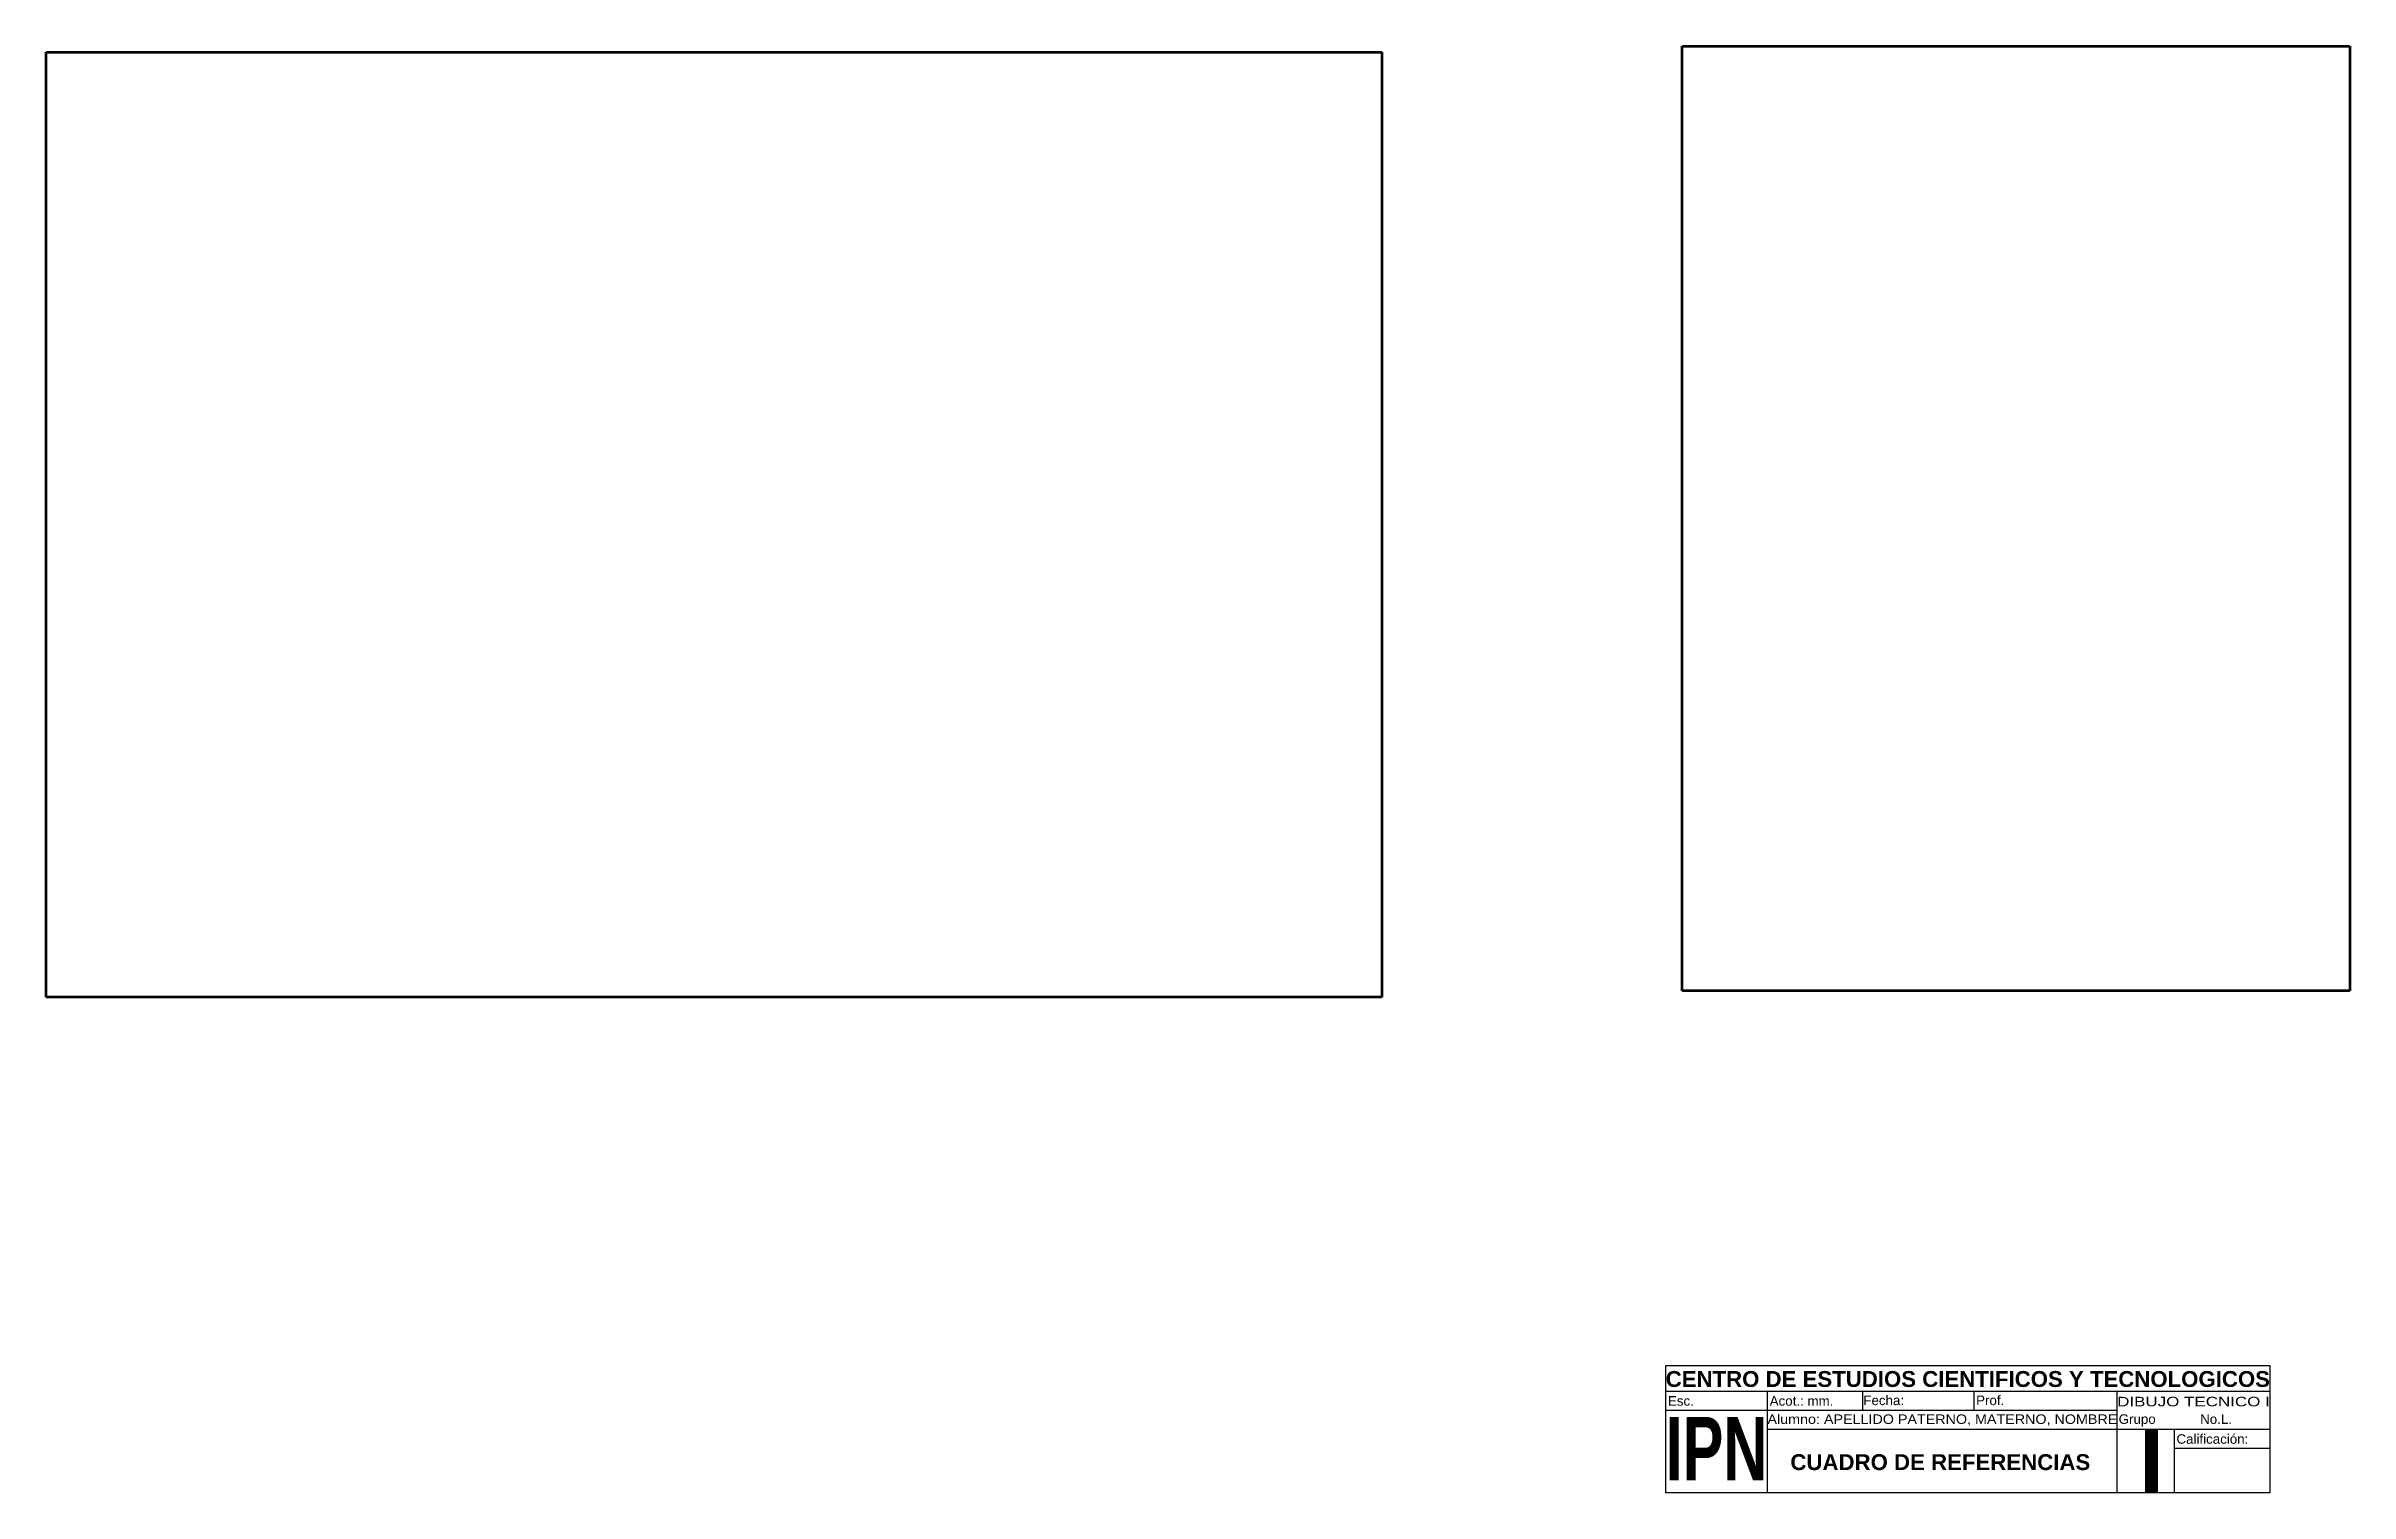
# Model space of a CAD drawing. Header units: millimetres. Extents: x 85 to 809, y 2496 to 2950.
import ezdxf
from ezdxf.enums import TextEntityAlignment as Align

# ---------------------------------------------------------------- set-up
doc = ezdxf.new("R2010")
doc.units = ezdxf.units.MM
doc.header["$LTSCALE"] = 0.5
for name, color, linetype, lineweight in [('Cuadro de Datos', 5, 'Continuous', 30), ('Linea Continua Gruesa', 4, 'Continuous', 70), ('Línea Continua Fina', 1, 'Continuous', 5)]:
    doc.layers.add(name, color=color, linetype=linetype, lineweight=lineweight)
doc.styles.add('IPN', font='', dxfattribs={"height": 20})
doc.styles.add('TEXT', font='arial.ttf', dxfattribs={"height": 3})
doc.styles.add('TÍTULO', font='', dxfattribs={"height": 5})
doc.styles.get('IPN').set_extended_font_data('Arial', bold=True)
doc.styles.get('TÍTULO').set_extended_font_data('Arial', bold=True)

msp = doc.modelspace()

# ---------------------------------------------------------------- linework, layer by layer
at = {"layer": 'Cuadro de Datos'}
for p, q in [((594.29, 2535.68), (784.29, 2535.68)), ((594.29, 2495.68), (594.29, 2535.68)), ((784.29, 2535.68), (784.29, 2495.68)), ((594.29, 2527.68), (784.29, 2527.68)), ((594.29, 2521.68), (736.29, 2521.68)), ((626.29, 2495.68), (626.29, 2527.68)), ((656.29, 2521.68), (656.29, 2527.68)), ((691.29, 2521.68), (691.29, 2527.68)), ((736.29, 2495.68), (736.29, 2527.68)), ((626.29, 2515.68), (784.29, 2515.68)), ((754.29, 2495.68), (754.29, 2515.68)), ((754.29, 2509.68), (784.29, 2509.68)), ((784.29, 2495.68), (594.29, 2495.68))]:
    msp.add_line(p, q, dxfattribs=at)
at = {"layer": 'Linea Continua Gruesa'}
for p, q in [((85.03, 2948.54), (505.03, 2948.54)), ((85.03, 2651.54), (85.03, 2948.54)), ((505.03, 2948.54), (505.03, 2651.54)), ((599.43, 2950.48), (809.43, 2950.48)), ((599.43, 2653.48), (599.43, 2950.48)), ((809.43, 2950.48), (809.43, 2653.48)), ((505.03, 2651.54), (85.03, 2651.54)), ((809.43, 2653.48), (599.43, 2653.48))]:
    msp.add_line(p, q, dxfattribs=at)

# ---------------------------------------------------------------- texts
at = {"layer": 'Línea Continua Fina', "color": 0}
for s, height, style, width, p, p2 in [('CENTRO DE ESTUDIOS CIENTIFICOS Y TECNOLOGICOS', 5, 'TÍTULO', 0.999157, (594.29, 2528.96), (784.29, 2528.96)), ('DIBUJO TECNICO I', 3, 'TEXT', 1.2725, (736.24, 2522.86), (784.24, 2522.86)), ('IPN', 20, 'IPN', 0.687053, (594.29, 2499.56), (626.29, 2499.56)), ('Alumno: APELLIDO PATERNO, MATERNO, NOMBRE', 3, 'TEXT', 1.073499, (626.29, 2517.33), (736.29, 2517.33))]:
    msp.add_text(s, height=height, dxfattribs=dict(at, style=style, width=width)).set_placement(p, p2, align=Align.FIT)
at = {"layer": 'Línea Continua Fina', "color": 0, "style": 'TEXT'}
for s, p in [('Esc.', (594.99, 2523.07)), ('Acot.: mm.', (626.99, 2523.07)), ('Fecha:', (656.43, 2523.25)), ('Prof. ', (691.9, 2523.25)), ('Grupo            No.L.      ', (736.72, 2517.35)), ('Calificación:', (754.89, 2511.1))]:
    msp.add_text(s, height=3, dxfattribs=at).set_placement(p)
at = {"layer": 'Línea Continua Fina', "color": 0, "style": 'TÍTULO'}
msp.add_text('CUADRO DE REFERENCIAS', height=5, dxfattribs=at).set_placement((680.64, 2502.83), align=Align.CENTER)
at = {"layer": 'Línea Continua Fina', "color": 0, "insert": (743.17, 2515.65), "char_height": 20, "attachment_point": 1, "style": 'IPN'}
msp.add_mtext_dynamic_manual_height_columns('I', width=18, gutter_width=15, heights=[0], dxfattribs=at)

doc.saveas('drawing.dxf')
